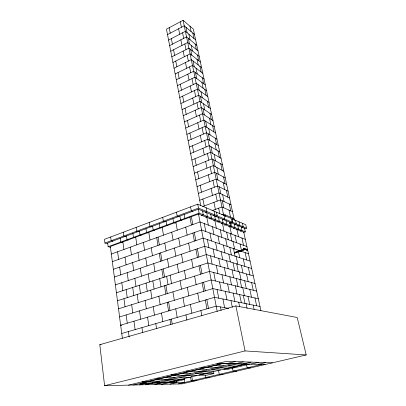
<?xml version="1.0" encoding="UTF-8"?>
<svg xmlns="http://www.w3.org/2000/svg" width="406" height="406" viewBox="0 0 406 406"><rect width="100%" height="100%" fill="white"/><g stroke="black" fill="none" stroke-linecap="round" stroke-linejoin="round"><path stroke-width="0.61" d="M244.97 249.076L245.031 249.436M234.358 220.382L193.332 29.075L183.091 20.3L166.455 29.171L200.711 205.436M167.511 34.611L184.233 25.781L194.484 34.449M168.576 40.092L185.385 31.303L195.646 39.874M169.652 45.624L186.542 36.875L196.819 45.335M170.738 51.197L187.714 42.488L198.001 50.846M171.829 56.82L188.891 48.152L199.194 56.398M172.931 62.483L190.079 53.866L200.391 62.001M174.042 68.198L191.277 59.626L201.604 67.645M175.159 73.963L192.49 65.432L202.822 73.339M176.29 79.769L193.708 71.294L204.056 79.079M177.427 85.63L194.936 77.201L205.299 84.869M178.579 91.538L196.179 83.159L206.547 90.705M179.736 97.501L197.428 89.168L207.811 96.587M180.903 103.51L198.691 95.232L209.085 102.525M182.081 109.569L199.965 101.348L210.369 108.509M183.268 115.685L201.249 107.514L211.663 114.548M184.466 121.851L202.543 113.736L212.967 120.633M185.679 128.073L203.853 120.014L214.282 126.773M186.897 134.345L205.167 126.347L215.611 132.97M188.125 140.674L206.497 132.737L216.951 139.217M189.369 147.063L207.842 139.187L218.301 145.515M190.622 153.504L209.197 145.688L219.666 151.874M191.886 160.005L210.562 152.255L221.042 158.284M193.16 166.561L211.942 158.878L222.427 164.755M194.444 173.174L213.333 165.562L223.828 171.281M195.743 179.853L214.733 172.306L225.239 177.864M197.052 186.587L216.154 179.112L226.665 184.507M198.372 193.383L217.58 185.978L228.101 191.206M199.706 200.244L219.027 192.911L229.552 197.971M229.354 223.163L232.171 222.173L231.4 218.529L197.737 204.172L104.484 239.312L104.961 243.042L107.955 243.839M104.961 243.042L198.493 208.116L232.171 222.173M202.65 206.568L220.483 199.909L231.014 204.797M228.745 226.487L230.506 225.873L229.735 222.204L198.331 209.186L107.656 242.971L108.143 246.711L110.544 247.335M108.143 246.711L199.092 213.135L230.506 225.873M260.936 310.676L243.762 232.232L198.504 214.013L110.351 246.503L119.587 316.939M205.101 212.262L206.872 211.612L206.106 207.74M212.135 210.577L221.95 206.974L232.491 211.678M201.538 215.495L203.31 214.845L202.548 210.932M205.68 217.159L207.441 216.52L206.674 212.648M213.155 215.596L214.901 214.962L214.135 211.166M111.335 254.029L200.026 221.95L245.32 239.347M215.51 216.571L217.246 215.941L216.479 212.165M209.74 218.793L211.485 218.159L210.719 214.322M221.777 214.703L223.437 214.104L233.983 218.631M213.713 220.387L215.449 219.768L214.678 215.962M222.574 219.935L224.858 219.118L224.087 215.408M217.606 221.955L219.326 221.341L218.555 217.57M112.33 261.626L201.564 229.974L246.894 246.528M221.346 223.513L223.127 222.879L222.356 219.144M229.568 223.006L230.704 222.605L244.544 228.345L245.32 231.877L243.534 232.486M224.493 225.223L226.858 224.391L226.081 220.691M231.05 223.077L232.79 222.463L246.538 228.202L245.757 224.685L232.014 218.824L232.79 222.463M234.597 224.543L236.328 223.939L235.551 220.336M229.771 226.863L231.481 226.264L245.32 231.877M113.34 269.295L203.117 238.083L248.482 253.775M238.078 225.985L239.794 225.391L239.017 221.813M233.343 228.299L235.044 227.71L234.267 224.082M241.494 227.396L243.199 226.807L242.423 223.264M236.85 229.71L238.535 229.126L237.759 225.528M244.742 228.817L246.538 228.202M240.159 231.131L241.961 230.517L241.184 226.949M114.355 277.044L204.69 246.275L250.081 261.094M115.38 284.865L206.278 254.557L251.7 268.478M243.833 248.198L243.265 248.386L243.397 249L246.955 250.263L247.518 250.081L247.386 249.467L243.833 248.198L243.965 248.812L247.518 250.081M243.397 249L243.965 248.812M234.272 252.557L244.453 249.218M234.15 252.821L244.975 249.279M234.48 252.908L244.661 249.573M234.399 253.161L245.275 249.457M247.386 249.467L246.823 249.654L246.955 250.263M116.415 292.767L207.882 262.926L253.329 275.933M117.461 300.744L209.506 271.386L254.978 283.459M118.522 308.804L211.145 279.932L256.643 291.056M258.317 298.725L212.805 288.58L119.542 316.934L120.618 325.16L214.48 297.314L260.018 306.469M121.754 333.468L216.175 306.149L228.69 308.387M99.795 344.694L235.871 305.911L297.212 317.507L306.205 354.94L182.274 383.843L104.591 385.7L99.795 344.694L101.038 344.765M104.591 385.7L245.057 350.921L306.205 354.94M128.529 385.127L226.746 361.264L272.355 362.832M133.538 385.01L223.077 363.34M227.33 363.461L235.221 361.558M139.405 384.868L146.206 383.228M152.088 382.959L231.938 363.796M145.597 384.721L152.341 383.102M235.551 363.695L243.316 361.837M157.163 382.858L236.383 363.923M154.798 384.502L161.456 382.914M243.412 363.918L251.05 362.101M166.749 382.807L180.183 379.62L184.405 379.564L184.212 378.382M246.082 363.994L223.818 369.272L227.73 369.323L249.827 364.101M161.456 384.34L168.054 382.782M171.063 382.716L184.405 379.564M250.938 364.131L258.46 362.355M213.86 373.545L206.913 375.18L198.803 375.205L205.847 373.535L213.86 373.545L213.424 371.165M170.033 384.137L176.539 382.604L176.341 381.361M258.145 364.339L265.549 362.599M178.27 383.939L261.642 364.436M140.39 383.35L184.7 382.437L184.096 378.778M149.21 381.325L159.614 381.153M164.638 381.072L174.341 380.909M196.413 380.549L192.5 380.61L191.774 376.321M142.41 381.757L147.327 381.67M195.113 380.848L191.19 380.919L190.571 377.245M156.944 379.453L181.797 379.143M156.63 378.301L161.446 378.255M164.785 377.555L174.961 377.473M179.868 377.433L189.348 377.352M209.552 377.484L205.73 377.519L205.289 375.042M172.733 375.636L196.991 375.54M171.2 374.763L175.915 374.753M222.975 374.352L219.245 374.352L218.494 370.297M180.782 373.687L190.708 373.693M195.494 373.698L204.731 373.703M188.942 371.713L212.571 371.84M186.131 371.135L190.734 371.165M236.698 371.15L233.064 371.125L232.496 368.196M197.214 369.709L206.872 369.815M211.526 369.866L220.509 369.957M201.437 367.415L205.923 367.491M205.598 367.684L228.548 368.054M231.151 367.537L235.013 367.603M250.725 367.882L247.193 367.816L246.594 364.867M214.099 365.623L223.473 365.831M227.984 365.928L236.698 366.121M218.727 363.213L265.062 364.537M217.134 363.598L221.498 363.72M120.618 325.16L121.891 325.287M112.969 241.22L111.168 240.722L110.676 236.982M122.439 242.58L120.663 242.088L120.14 238.317M128.189 240.073L127.027 239.738L126.489 235.952M125.555 236.531L123.784 236.013L123.251 232.242M134.614 237.703L133.462 237.363L132.904 233.562M141.11 235.307L139.969 234.962L139.39 231.146M138.426 231.74L136.685 231.197L136.117 227.39M147.759 232.912L146.551 232.531L145.952 228.7M154.402 230.466L153.204 230.075L152.585 226.228M151.585 226.837L149.875 226.269L149.266 222.437M161.121 227.989L159.934 227.588L159.299 223.731M167.917 225.482L166.744 225.076L166.084 221.199M165.049 221.823L163.369 221.229L162.72 217.367M175.372 223.158L173.631 222.534L172.951 218.641M181.746 220.392L180.594 219.966L179.894 216.058M185.953 218.839L184.816 218.408L184.101 214.49M178.818 216.697L177.173 216.078L176.483 212.181M192.911 211.45L191.302 210.8L190.566 206.872M245.26 249.38L245.325 249.685M244.909 248.974L245.041 249.583M241.946 238.053L243.519 245.295M245.107 252.608L246.706 259.992M248.325 267.442L249.954 274.969M251.603 282.561L253.263 290.229M254.943 297.974L256.638 305.789M236.952 229.491L238.505 236.734M240.078 244.042L241.661 251.421M243.265 258.866L244.879 266.387M246.508 273.979L248.157 281.647M249.822 289.387L251.502 297.202M253.197 305.099L254.12 309.392M192.814 33.033L193.972 38.474M195.144 43.955L196.321 49.481M197.514 55.054L198.712 60.672M199.919 66.34L201.137 72.05M202.371 77.81L203.609 83.616M204.857 89.472L206.116 95.38M207.39 101.338L208.674 107.341M209.963 113.401L211.267 119.511M212.582 125.672L213.911 131.889M215.251 138.162L216.601 144.485M217.961 150.865L219.336 157.305M220.722 163.796L222.118 170.347M223.528 176.96L224.954 183.629M226.391 190.358L227.837 197.149M229.299 204L230.775 210.912M232.268 217.89L232.643 219.651M234.998 235.384L236.566 242.758M238.155 250.203L239.753 257.719M241.367 265.311L242.996 272.974M244.645 280.713L246.305 288.529M247.985 296.421L249.68 304.393M189.978 26.197L191.124 31.607M197.017 59.337L198.219 65.021M201.904 82.357L203.152 88.234M209.557 118.374L210.866 124.561M214.881 143.445L216.241 149.85M223.224 182.741L224.66 189.495M229.045 210.141L230.532 217.149M230.704 222.605L231.481 226.264M229.867 226.639L231.42 234.008M232.988 241.453L234.572 248.964M236.17 256.551L237.784 264.215M239.413 271.949L241.057 279.759M242.722 287.651L244.402 295.624M246.097 303.673L247.076 308.316M188.861 34.206L190.028 39.742M191.201 45.325L192.383 50.948M195.991 68.117L197.22 73.933M200.95 91.685L202.218 97.704M203.492 103.779L204.781 109.899M208.714 128.595L210.049 134.939M214.119 154.3L215.5 160.872M216.895 167.5L218.301 174.189M222.6 194.631L224.061 201.569M230.334 233.592L231.902 241.052M233.486 248.589L235.079 256.196M236.693 263.88L238.322 271.639M239.971 279.47L241.631 287.387M243.311 295.38L245.006 303.449M185.978 27.253L187.13 32.764M188.293 38.316L189.465 43.914M190.647 49.557L191.835 55.252M193.038 60.991L194.251 66.782M195.469 72.618L196.702 78.505M197.945 84.443L199.199 90.431M200.462 96.476L201.736 102.566M203.025 108.712L204.32 114.913M205.629 121.166L206.948 127.479M208.283 133.843L209.623 140.263M210.983 146.744L212.348 153.28M213.729 159.878L215.124 166.536M216.525 173.25L217.946 180.031M219.377 186.872L220.823 193.774M222.28 200.742L223.752 207.776M225.239 214.875L225.609 216.667M183.091 20.3L223.686 215.302M226.665 232.181L228.228 239.713M229.806 247.315L231.405 254.993M233.014 262.753L234.643 270.584M236.287 278.496L237.946 286.484M239.626 294.558L241.321 302.709M222.498 223.676L224.046 231.176M225.609 238.758L227.193 246.412M228.786 254.141L230.395 261.946M232.019 269.833L233.663 277.8M235.323 285.844L236.997 293.969M238.692 302.181L239.672 306.921M180.289 21.797L181.416 27.268M182.548 32.784L183.695 38.347M184.852 43.96L186.014 49.613M187.186 55.317L188.374 61.073M189.566 66.873L190.769 72.72M191.982 78.622L193.21 84.57M194.444 90.574L195.692 96.628M196.946 102.733L198.214 108.894M199.493 115.106L200.782 121.374M202.086 127.697L203.401 134.076M204.725 140.517L206.06 147.008M207.41 153.559L208.77 160.172M210.141 166.846L211.531 173.58M212.927 180.371L214.338 187.232M215.764 194.149L217.2 201.132M218.651 208.187L219.753 213.52M220.25 229.72L221.808 237.368M223.386 245.092L224.975 252.897M226.584 260.779L228.208 268.742M229.852 276.785L231.506 284.91M233.181 293.122L234.876 301.414M235.871 305.911L245.057 350.921M178.61 28.75L179.731 34.261M180.863 39.818L182 45.421M183.152 51.07L184.309 56.764M185.476 62.509L186.658 68.304M187.846 74.146L189.044 80.038M190.257 85.981L191.475 91.974M192.703 98.019L193.946 104.114M195.195 110.265L196.458 116.471M197.732 122.729L199.016 129.042M200.315 135.411L201.62 141.836M202.939 148.322L204.274 154.864M205.614 161.466L206.969 168.125M208.339 174.844L209.719 181.629M211.11 188.475L212.516 195.382M213.937 202.355L215.368 209.389M214.83 220.585L216.373 228.228M217.931 235.952L219.499 243.752M221.092 251.629L222.696 259.586M224.315 267.63L225.954 275.75M227.609 283.956L229.283 292.249M230.973 300.633L232.313 307.286M212.414 226.71L213.967 234.506M215.535 242.377L217.119 250.335M218.722 258.368L220.341 266.488M221.975 274.695L223.625 282.987M225.294 291.361L226.984 299.831M206.837 217.367L208.369 225.157M209.917 233.029L211.485 240.976M213.064 249.01L214.662 257.125M216.276 265.326L217.91 273.614M219.56 281.992L221.224 290.452M222.909 299.009L224.609 307.657M169.195 27.709L170.266 33.155M171.347 38.646L172.433 44.183M173.535 49.765L174.641 55.389M175.752 61.067L176.879 66.787M178.016 72.557L179.158 78.373M180.31 84.24L181.477 90.157M182.649 96.126L183.832 102.145M185.024 108.214L186.227 114.34M187.445 120.516L188.668 126.743M189.906 133.031L191.15 139.37M192.408 145.764L193.677 152.22M194.956 158.726L196.25 165.298M197.549 171.921L198.864 178.61M200.194 185.359L201.533 192.165M202.883 199.036L204.248 205.974M204.243 223.574L205.786 231.516M207.349 239.545L208.923 247.655M210.516 255.856L212.125 264.139M213.754 272.512L215.398 280.972M217.063 289.529L218.743 298.171M220.443 306.911L221.128 310.448M197.737 204.172L198.493 208.116M198.331 209.186L199.092 213.135M198.504 214.013L217.205 311.509M191.348 216.647L192.825 224.554M194.317 232.547L195.824 240.616M197.352 248.776L198.889 257.018M200.447 265.351L202.021 273.771M203.609 282.282L205.218 290.889M206.842 299.582L208.481 308.377M189.927 217.174L191.393 225.071M192.88 233.054L194.378 241.123M195.89 249.274L197.423 257.511M198.97 265.834L200.534 274.248M202.112 282.749L203.71 291.346M205.324 300.034L206.953 308.819M185.709 227.132L187.156 235.084M188.617 243.123L190.094 251.248M191.586 259.454L193.099 267.747M194.621 276.131L196.164 284.606M197.717 293.168L199.295 301.825M200.884 310.575L201.848 315.883M175.899 222.341L177.28 230.177M178.676 238.094L180.081 246.092M181.502 254.171L182.939 262.337M184.395 270.589L185.862 278.927M187.344 287.352L188.841 295.867M190.358 304.475L191.891 313.178M171.723 232.186L173.083 240.078M174.458 248.046L175.844 256.1M177.244 264.235L178.66 272.456M180.091 280.769L181.538 289.163M182.994 297.649L184.471 306.225M185.963 314.889L186.872 320.146M162.192 227.396L163.486 235.165M164.795 243.016L166.115 250.949M167.45 258.957L168.8 267.052M170.16 275.232L171.535 283.495M172.926 291.848L174.331 300.283M175.752 308.814L177.189 317.431M166.653 276.374L168.008 284.621M158.061 237.129L159.335 244.955M160.619 252.857L161.918 260.845M163.232 268.909L164.557 277.059M165.902 285.291L167.252 293.614M168.622 302.023L170.007 310.519M171.403 319.106L172.21 324.064M156.711 237.617L157.975 245.437M159.254 253.334L160.543 261.312M161.847 269.371L163.166 277.511M164.501 285.738L165.846 294.051M167.206 302.455L168.576 310.94M169.967 319.517L170.769 324.475M159.7 278.643L161.009 286.854M148.794 232.333L150.007 240.042M151.23 247.827L152.468 255.694M153.717 263.636L154.98 271.66M158.847 296.233L160.162 304.596M161.492 313.046L162.831 321.582M152.829 280.886L154.097 289.057M143.379 242.438L144.566 250.192M145.764 258.023L146.972 265.935M148.19 273.923L149.423 281.997M150.672 290.153L151.93 298.39M153.199 306.713L154.488 315.122M155.782 323.623L156.533 328.53M146.038 283.099L147.261 291.239M135.695 237.165L136.827 244.808M137.974 252.532L139.131 260.327M140.298 268.204L141.481 276.161M145.094 300.521L146.322 308.809M147.566 317.177L148.819 325.637M139.324 285.291L140.506 293.391M130.351 247.152L131.458 254.841M132.574 262.606L133.701 270.452M134.843 278.374L135.995 286.377M137.157 294.462L138.334 302.627M139.522 310.874L140.72 319.207M141.933 327.632L142.633 332.494M132.686 287.458L133.828 295.522M122.881 241.885L123.942 249.472M125.012 257.13L126.088 264.864M127.179 272.675L128.281 280.561M131.656 304.708L132.803 312.919M133.96 321.217L135.127 329.601M126.124 289.6L127.225 297.628M117.603 251.761L118.638 259.388M119.679 267.092L120.729 274.872M121.795 282.723L122.871 290.66M123.952 298.674L125.048 306.769M126.109 314.934L127.276 323.201M128.403 331.545L129.138 336.965M120.663 325.16L122.384 338.264M222.716 363.543L141.572 383.173L166.978 382.66L244.95 364.162L222.716 363.543"/></g></svg>
